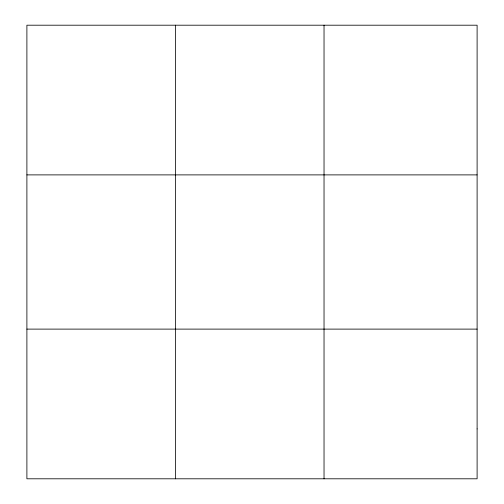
<?xml version="1.0" encoding="UTF-8"?>
<svg xmlns="http://www.w3.org/2000/svg" width="504" height="504" viewBox="0 0 504 504"><rect width="100%" height="100%" fill="white"/><g stroke="black" fill="none" stroke-linecap="round" stroke-linejoin="round"><path stroke-width="0.76" d="M175.461 25.2L175.461 478.8M324.034 25.2L324.034 478.8M26.895 174.888L477.105 174.888M26.895 329.112L477.105 329.112M477.105 428.904L477.105 478.8L26.895 478.8L26.895 25.2L477.105 25.2L477.105 428.904"/></g></svg>
